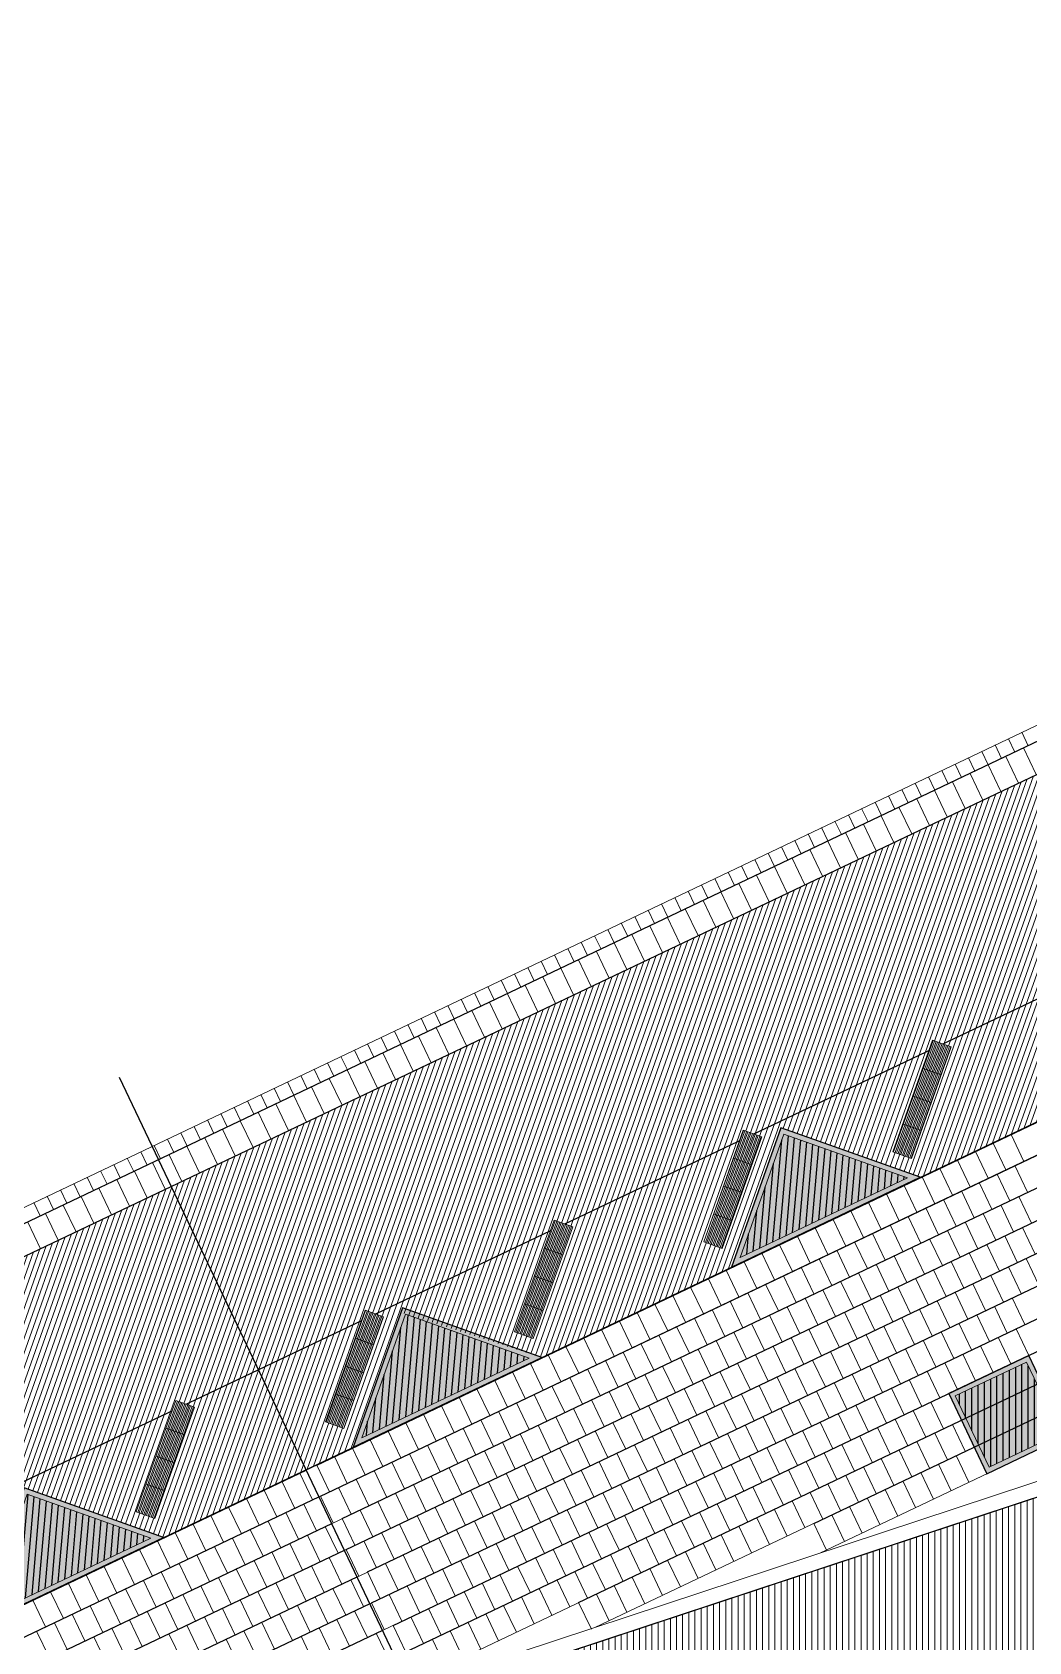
# Model space of a CAD drawing. Header units: metres. Extents: x 679599 to 680028, y 2748524 to 2748840.
# Drawn here: x 679664.55 to 679684.77, y 2748690.66 to 2748723.31 of the extents above; entities that cross this region are included whole.
import ezdxf

# ---------------------------------------------------------------- set-up
doc = ezdxf.new("R2010")
doc.units = ezdxf.units.M
doc.header["$LTSCALE"] = 5
doc.layers.add('00-AUX', color=2, linetype='Continuous', plot=False)
doc.layers.add('00-AUX Tree Pit', color=2, linetype='Continuous', plot=False)
for name, color, linetype, lineweight, plot in [('02-L-B-Barrier Curb', 210, 'Continuous', 5, False), ('02-L-B-Channel', 140, 'Continuous', 5, False), ('02-L-B-Curb', 11, 'Continuous', 5, False)]:
    doc.layers.add(name, color=color, linetype=linetype, lineweight=lineweight, plot=plot)
doc.layers.add('02-L-B-Flat Bar', color=181, linetype='Continuous', lineweight=5)
doc.layers.add('04-BK-Tree Pit', color=6, linetype='Continuous', lineweight=5)
for name, color, linetype, lineweight, true_color in [('02-L-Joints-Paviment_07_Precast Concrete Blocks 60X40', 7, 'Continuous', 5, 0x999999), ('03-TR-Pavement_02_Sealed Gravel', 7, 'Continuous', 5, 0x38321e), ('03-TR-Pavement_07_Precast Concrete Blocks 20X10', 7, 'Continuous', 5, 0x999999), ('03-TR-Pavement_07_Precast Concrete Blocks 60X40', 7, 'Continuous', 5, 0x999999), ('03-TR-Pavement_07_Precast irregular Concrete Blocks', 7, 'Continuous', 5, 0xb3b3b3)]:
    doc.layers.add(name, color=color, linetype=linetype, lineweight=lineweight, true_color=true_color)
doc.layers.add('03-TR-Tree Pit_Green', color=46, linetype='Continuous')
doc.layers.add('03-TR-Tree Pit_White', color=7, linetype='Continuous', true_color=0xfcfcfc)

# ---------------------------------------------------------------- blocks, each defined once
blk = doc.blocks.new('*U5')
at = {"layer": '02-L-B-Channel'}
blk.add_lwpolyline([(0, 0), (0, -0.3)], dxfattribs=at)
blk = doc.blocks.new('*U6')
at = {"layer": '02-L-B-Channel', "color": 0, "linetype": 'ByBlock', "lineweight": -2, "transparency": 16777216, "rotation": 25.44812428929673}
for p in [(679684.09, 2748708.853), (679684.361, 2748708.981), (679684.632, 2748709.11), (679683.549, 2748708.595), (679683.819, 2748708.724), (679682.736, 2748708.208), (679683.007, 2748708.337), (679683.278, 2748708.466), (679682.194, 2748707.95), (679682.465, 2748708.079), (679681.381, 2748707.563), (679681.652, 2748707.692), (679681.923, 2748707.821), (679680.84, 2748707.306), (679681.111, 2748707.435), (679680.027, 2748706.919), (679680.298, 2748707.048), (679680.569, 2748707.177), (679679.214, 2748706.532), (679679.485, 2748706.661), (679679.756, 2748706.79), (679678.673, 2748706.274), (679678.943, 2748706.403), (679677.86, 2748705.888), (679678.131, 2748706.017), (679678.402, 2748706.145), (679677.318, 2748705.63), (679677.589, 2748705.759), (679676.505, 2748705.243), (679676.776, 2748705.372), (679677.047, 2748705.501), (679675.964, 2748704.985), (679676.234, 2748705.114), (679675.151, 2748704.599), (679675.422, 2748704.727), (679675.693, 2748704.856), (679674.609, 2748704.341), (679674.88, 2748704.47), (679673.796, 2748703.954), (679674.067, 2748704.083), (679674.338, 2748704.212), (679673.255, 2748703.696), (679673.526, 2748703.825), (679672.442, 2748703.309), (679672.713, 2748703.438), (679672.984, 2748703.567), (679671.9, 2748703.052), (679672.171, 2748703.181), (679671.088, 2748702.665), (679671.358, 2748702.794), (679671.629, 2748702.923), (679670.546, 2748702.407), (679670.817, 2748702.536), (679669.733, 2748702.02), (679670.004, 2748702.149), (679670.275, 2748702.278), (679668.92, 2748701.634), (679669.191, 2748701.763), (679669.462, 2748701.891), (679668.379, 2748701.376), (679668.649, 2748701.505), (679667.566, 2748700.989), (679667.837, 2748701.118), (679668.108, 2748701.247), (679667.024, 2748700.731), (679667.295, 2748700.86), (679666.211, 2748700.345), (679666.482, 2748700.474), (679666.753, 2748700.602), (679665.67, 2748700.087), (679665.941, 2748700.216), (679664.857, 2748699.7), (679665.128, 2748699.829), (679665.399, 2748699.958), (679664.586, 2748699.571)]:
    blk.add_blockref('*U5', p, dxfattribs=at)
blk = doc.blocks.new('Alcorque Parking 8m2')
at = {"layer": '03-TR-Tree Pit_Green', "ltscale": 0.3}
h = blk.add_hatch(dxfattribs=at)
h.set_pattern_fill('ANSI31', color=256, scale=0.04, angle=40)
h.set_pattern_definition([(85, (-679726.04474, -2748720.75428), (-0.1265167266577, 0.011068779329), [])])
h.paths.add_polyline_path([(-1.079, -0.384), (2.316, 1.231), (-0.189, 2.121)])
at = {"layer": '03-TR-Tree Pit_White'}
h = blk.add_hatch(color=256, dxfattribs=at)
h.dxf.hatch_style = 1
h.paths.add_polyline_path([(-1.254, -0.578), (2.577, 1.245), (-0.25, 2.249)])
at = {"layer": '02-L-B-Curb'}
blk.add_lwpolyline([(2.577, 1.245), (-0.25, 2.249), (-1.254, -0.578)], close=True, dxfattribs=at)
at = {"layer": '02-L-B-Curb', "color": 6}
blk.add_lwpolyline([(2.316, 1.231), (-0.189, 2.121), (-1.079, -0.384)], close=True, dxfattribs=at)
blk = doc.blocks.new('Escocell Quadrat')
at = {"layer": '03-TR-Tree Pit_Green'}
h = blk.add_hatch(dxfattribs=at)
h.set_pattern_fill('ANSI31', color=256, scale=0.04, angle=19.5514)
h.set_pattern_definition([(64.551379247, (-1794786.01457, -2189831.7944), (-0.114677314033, 0.0545720958565), [])])
h.paths.add_polyline_path([(-1.159, 0.359), (-2.759, 0.359), (-2.759, -1.241), (-1.159, -1.241)])
at = {"layer": '03-TR-Tree Pit_White'}
h = blk.add_hatch(color=256, dxfattribs=at)
h.dxf.hatch_style = 1
h.paths.add_polyline_path([(-2.859, 0.459), (-1.059, 0.459), (-1.059, -1.341), (-2.859, -1.341)])
at = {"ltscale": 0.3}
blk.add_lwpolyline([(-2.759, -1.241), (-1.159, -1.241), (-1.159, 0.359), (-2.759, 0.359)], close=True, dxfattribs=at)
at = {"layer": '02-L-B-Curb', "ltscale": 0.3}
blk.add_lwpolyline([(-2.859, -1.341), (-1.059, -1.341), (-1.059, 0.459), (-2.859, 0.459)], close=True, dxfattribs=at)
blk = doc.blocks.new('*U41')
at = {"layer": '02-L-Joints-Paviment_07_Precast Concrete Blocks 60X40'}
blk.add_lwpolyline([(0, 0), (0, 0.599)], dxfattribs=at)
blk = doc.blocks.new('*U42')
at = {"layer": '02-L-Joints-Paviment_07_Precast Concrete Blocks 60X40', "color": 0, "linetype": 'ByBlock', "lineweight": -2, "transparency": 16777216, "rotation": 25.44810013302484}
for p in [(679667.247, 2748699.841), (679666.525, 2748699.497), (679666.886, 2748699.669), (679665.802, 2748699.153), (679666.163, 2748699.325), (679665.08, 2748698.809), (679665.441, 2748698.981), (679664.719, 2748698.637)]:
    blk.add_blockref('*U41', p, dxfattribs=at)
blk = doc.blocks.new('*U43')
at = {"layer": '02-L-Joints-Paviment_07_Precast Concrete Blocks 60X40'}
blk.add_lwpolyline([(0, -0.599), (0, 0)], dxfattribs=at)
blk = doc.blocks.new('*U44')
at = {"layer": '02-L-Joints-Paviment_07_Precast Concrete Blocks 60X40', "color": 0, "linetype": 'ByBlock', "lineweight": -2, "transparency": 16777216, "rotation": 205.4481703790926}
for p in [(679685.285, 2748708.424), (679685.646, 2748708.596), (679684.563, 2748708.081), (679684.924, 2748708.253), (679683.84, 2748707.737), (679684.202, 2748707.909), (679683.118, 2748707.393), (679683.479, 2748707.565), (679682.396, 2748707.049), (679682.757, 2748707.221), (679681.673, 2748706.706), (679682.035, 2748706.878), (679680.951, 2748706.362), (679681.312, 2748706.534), (679680.229, 2748706.018), (679680.59, 2748706.19), (679679.506, 2748705.674), (679679.867, 2748705.846), (679679.145, 2748705.503), (679678.423, 2748705.159), (679678.784, 2748705.331), (679677.7, 2748704.815), (679678.061, 2748704.987), (679676.978, 2748704.471), (679677.339, 2748704.643), (679676.256, 2748704.127), (679676.617, 2748704.299), (679675.533, 2748703.784), (679675.894, 2748703.956), (679674.811, 2748703.44), (679675.172, 2748703.612), (679674.088, 2748703.096), (679674.45, 2748703.268), (679673.366, 2748702.752), (679673.727, 2748702.924), (679672.644, 2748702.409), (679673.005, 2748702.581), (679672.282, 2748702.237), (679671.56, 2748701.893), (679671.921, 2748702.065), (679670.838, 2748701.549), (679671.199, 2748701.721), (679670.115, 2748701.206), (679670.476, 2748701.377), (679669.393, 2748700.862), (679669.754, 2748701.034), (679668.671, 2748700.518), (679669.032, 2748700.69), (679667.948, 2748700.174), (679668.309, 2748700.346), (679667.587, 2748700.002)]:
    blk.add_blockref('*U43', p, dxfattribs=at)
blk = doc.blocks.new('Piece Parking')
blk.add_wipeout([(-1.7, 0.2), (-1.7, -0.2), (0.7, -0.2), (0.7, 0.2)])
at = {"layer": '03-TR-Pavement_07_Precast irregular Concrete Blocks'}
h = blk.add_hatch(dxfattribs=at)
h.set_pattern_fill('ANSI31', color=256, scale=0.01, angle=135)
h.paths.add_polyline_path([(-1.7, 0.2), (0.7, 0.2), (0.7, -0.2), (-1.7, -0.2)])
blk.add_lwpolyline([(-1.7, 0.2), (0.7, 0.2), (0.7, -0.2), (-1.7, -0.2)], close=True)
at = {"layer": '02-L-Joints-Paviment_07_Precast Concrete Blocks 60X40'}
for points in [[(-1.1, 0.2), (-1.1, -0.2)], [(-0.5, 0.2), (-0.5, -0.2)], [(0.1, 0.2), (0.1, -0.2)]]:
    blk.add_lwpolyline(points, dxfattribs=at)

msp = doc.modelspace()

# ---------------------------------------------------------------- hatches: boundary and pattern name
at = {"layer": '03-TR-Pavement_02_Sealed Gravel', "linetype": 'Continuous'}
h = msp.add_hatch(dxfattribs=at)
h.set_pattern_fill('ANSI31', color=256, scale=0.0393, angle=45)
h.set_pattern_definition([(90, (652974.11672, 2717198.73223), (-0.1247775, 0), [])])
h.paths.add_polyline_path([(679722.263, 2748703.307), (679726.603, 2748705.358), (679728.654, 2748701.019), (679724.315, 2748698.967)])
h.paths.add_polyline_path([(679741.598, 2748685.372), (679727.674, 2748707.713), (679672.412, 2748689.462), (679674.333, 2748683.624)])
at = {"layer": '03-TR-Pavement_07_Precast Concrete Blocks 20X10'}
h = msp.add_hatch(dxfattribs=at)
h.set_pattern_fill('ANSI31', color=256, scale=0.0315, angle=25.5)
h.set_pattern_definition([(70.5, (0, 0), (-0.094275932128, 0.033384858509), [])])
h.paths.add_polyline_path([(679608.734, 2748671.996), (679610.533, 2748668.217), (679613.436, 2748667.186), (679617.336, 2748669.041), (679618.34, 2748671.868), (679621.167, 2748670.864), (679625.012, 2748672.694), (679626.016, 2748675.521), (679628.843, 2748674.517), (679632.688, 2748676.347), (679633.692, 2748679.174), (679636.52, 2748678.17), (679640.357, 2748679.996), (679641.368, 2748682.826), (679644.195, 2748681.823), (679648.039, 2748683.652), (679649.01, 2748686.385), (679649.043, 2748686.478), (679651.87, 2748685.474), (679655.715, 2748687.304), (679656.718, 2748690.131), (679659.546, 2748689.127), (679663.39, 2748690.957), (679664.394, 2748693.783), (679667.221, 2748692.78), (679671.065, 2748694.609), (679672.035, 2748697.341), (679674.896, 2748696.432), (679678.74, 2748698.261), (679679.745, 2748701.088), (679682.572, 2748700.084), (679686.415, 2748701.913), (679687.445, 2748704.817), (679685.646, 2748708.596)])

# ---------------------------------------------------------------- linework, layer by layer
at = {"layer": '00-AUX'}
for points in [[(679670.326, 2748694.247), (679906.736, 2748806.746)], [(679670.403, 2748693.619), (679906.813, 2748806.118)], [(679670.841, 2748693.163), (679907.252, 2748805.663)], [(679670.919, 2748692.536), (679907.329, 2748805.035)], [(679671.357, 2748692.08), (679907.767, 2748804.579)], [(679671.434, 2748691.452), (679907.845, 2748803.951)], [(679671.873, 2748690.996), (679908.283, 2748803.495)], [(679671.95, 2748690.369), (679908.36, 2748802.868)], [(679675.639, 2748691.46), (679908.831, 2748802.427)], [(679680.412, 2748693.066), (679908.864, 2748801.779)], [(679686.263, 2748709.554), (679607.708, 2748672.171)], [(679667.374, 2748699.901), (679685.646, 2748708.596)], [(679613.667, 2748669.787), (679687.351, 2748704.85)], [(679608.734, 2748671.997), (679667.374, 2748699.901)], [(679602.439, 2748661.942), (679670.113, 2748694.146)], [(679602.878, 2748661.487), (679670.371, 2748693.604)], [(679602.956, 2748660.859), (679670.63, 2748693.063)], [(679603.396, 2748660.404), (679670.889, 2748692.521)], [(679603.474, 2748659.776), (679671.147, 2748691.98)], [(679603.913, 2748659.321), (679671.406, 2748691.438)], [(679603.991, 2748658.694), (679671.664, 2748690.897)]]:
    msp.add_lwpolyline(points, dxfattribs=at)
at = {"layer": '00-AUX', "ltscale": 0.3}
msp.add_lwpolyline([(679727.674, 2748707.713), (679741.598, 2748685.372), (679674.336, 2748683.624), (679672.413, 2748689.46)], close=True, dxfattribs=at)
at = {"layer": '00-AUX', "color": 3}
msp.add_lwpolyline([(679672.221, 2748689.714), (679666.325, 2748702.106)], dxfattribs=at)
at = {"layer": '00-AUX Tree Pit'}
for points in [[(679682.57, 2748700.085), (679679.743, 2748701.089), (679678.739, 2748698.262)], [(679674.895, 2748696.432), (679672.068, 2748697.436), (679671.064, 2748694.609)], [(679667.219, 2748692.78), (679664.392, 2748693.784), (679663.388, 2748690.957)]]:
    msp.add_lwpolyline(points, close=True, dxfattribs=at)
at = {"layer": '00-AUX Tree Pit', "ltscale": 0.3}
msp.add_lwpolyline([(679683.92, 2748694.071), (679685.546, 2748694.845), (679684.772, 2748696.47), (679683.147, 2748695.697)], close=True, dxfattribs=at)
at = {"layer": '02-L-B-Channel'}
msp.add_lwpolyline([(679958.866, 2748839.608), (679599.301, 2748668.504)], dxfattribs=at)
msp.add_lwpolyline([(679672.221, 2748689.714), (679727.609, 2748708.007), (679727.772, 2748707.745), (679672.316, 2748689.429)], close=True, dxfattribs=at)
at = {"layer": '02-L-B-Flat Bar'}
msp.add_lwpolyline([(679613.436, 2748667.186), (679686.413, 2748701.912)], dxfattribs=at)
at = {"layer": '02-L-Joints-Paviment_07_Precast Concrete Blocks 60X40'}
for p, q in [((679667.587, 2748700.002), (679685.646, 2748708.596)), ((679608.734, 2748671.996), (679667.374, 2748699.901))]:
    msp.add_line(p, q, dxfattribs=at)
for points in [[(679684.051, 2748700.778), (679684.309, 2748700.236)], [(679684.412, 2748700.95), (679684.67, 2748700.408)], [(679683.329, 2748700.435), (679683.586, 2748699.893)], [(679683.69, 2748700.606), (679683.948, 2748700.065)], [(679682.606, 2748700.091), (679682.864, 2748699.549)], [(679682.967, 2748700.263), (679683.225, 2748699.721)], [(679684.128, 2748700.151), (679684.386, 2748699.609)], [(679684.489, 2748700.322), (679684.747, 2748699.781)], [(679681.884, 2748699.747), (679682.142, 2748699.205)], [(679682.245, 2748699.919), (679682.503, 2748699.377)], [(679683.406, 2748699.807), (679683.664, 2748699.265)], [(679683.767, 2748699.979), (679684.025, 2748699.437)], [(679684.567, 2748699.695), (679684.824, 2748699.153)], [(679681.161, 2748699.403), (679681.419, 2748698.861)], [(679681.523, 2748699.575), (679681.78, 2748699.033)], [(679682.683, 2748699.463), (679682.941, 2748698.921)], [(679683.045, 2748699.635), (679683.302, 2748699.093)], [(679683.844, 2748699.351), (679684.102, 2748698.809)], [(679684.205, 2748699.523), (679684.463, 2748698.981)], [(679680.439, 2748699.06), (679680.697, 2748698.518)], [(679680.8, 2748699.231), (679681.058, 2748698.69)], [(679681.961, 2748699.119), (679682.219, 2748698.578)], [(679682.322, 2748699.291), (679682.58, 2748698.749)], [(679683.483, 2748699.179), (679683.741, 2748698.637)], [(679684.644, 2748699.067), (679684.902, 2748698.525)], [(679679.717, 2748698.716), (679679.975, 2748698.174)], [(679680.078, 2748698.888), (679680.336, 2748698.346)], [(679681.239, 2748698.776), (679681.497, 2748698.234)], [(679681.6, 2748698.947), (679681.858, 2748698.406)], [(679682.761, 2748698.835), (679683.019, 2748698.294)], [(679683.122, 2748699.007), (679683.38, 2748698.465)], [(679683.921, 2748698.723), (679684.179, 2748698.181)], [(679684.283, 2748698.895), (679684.54, 2748698.353)], [(679678.994, 2748698.372), (679679.252, 2748697.83)], [(679679.356, 2748698.544), (679679.613, 2748698.002)], [(679680.516, 2748698.432), (679680.774, 2748697.89)], [(679680.878, 2748698.604), (679681.135, 2748698.062)], [(679682.038, 2748698.492), (679682.296, 2748697.95)], [(679682.4, 2748698.663), (679682.657, 2748698.122)], [(679683.199, 2748698.379), (679683.457, 2748697.838)], [(679683.56, 2748698.551), (679683.818, 2748698.01)], [(679684.721, 2748698.439), (679684.979, 2748697.897)], [(679678.633, 2748698.2), (679678.891, 2748697.658)], [(679679.794, 2748698.088), (679680.052, 2748697.546)], [(679680.155, 2748698.26), (679680.413, 2748697.718)], [(679681.316, 2748698.148), (679681.574, 2748697.606)], [(679681.677, 2748698.32), (679681.935, 2748697.778)], [(679682.838, 2748698.208), (679683.096, 2748697.666)], [(679683.999, 2748698.096), (679684.257, 2748697.554)], [(679684.36, 2748698.267), (679684.618, 2748697.726)], [(679677.911, 2748697.856), (679678.169, 2748697.315)], [(679678.272, 2748698.028), (679678.53, 2748697.486)], [(679679.072, 2748697.744), (679679.329, 2748697.202)], [(679679.433, 2748697.916), (679679.691, 2748697.374)], [(679680.594, 2748697.804), (679680.851, 2748697.262)], [(679680.955, 2748697.976), (679681.213, 2748697.434)], [(679682.116, 2748697.864), (679682.373, 2748697.322)], [(679682.477, 2748698.036), (679682.735, 2748697.494)], [(679683.276, 2748697.752), (679683.534, 2748697.21)], [(679683.638, 2748697.924), (679683.895, 2748697.382)], [(679677.188, 2748697.513), (679677.446, 2748696.971)], [(679677.55, 2748697.684), (679677.807, 2748697.143)], [(679678.349, 2748697.401), (679678.607, 2748696.859)], [(679678.71, 2748697.572), (679678.968, 2748697.031)], [(679679.871, 2748697.46), (679680.129, 2748696.919)], [(679680.232, 2748697.632), (679680.49, 2748697.09)], [(679681.393, 2748697.52), (679681.651, 2748696.978)], [(679681.754, 2748697.692), (679682.012, 2748697.15)], [(679682.554, 2748697.408), (679682.812, 2748696.866)], [(679682.915, 2748697.58), (679683.173, 2748697.038)], [(679684.076, 2748697.468), (679684.334, 2748696.926)], [(679684.437, 2748697.64), (679684.695, 2748697.098)], [(679676.466, 2748697.169), (679676.724, 2748696.627)], [(679676.827, 2748697.341), (679677.085, 2748696.799)], [(679677.988, 2748697.229), (679678.246, 2748696.687)], [(679679.149, 2748697.117), (679679.407, 2748696.575)], [(679679.51, 2748697.288), (679679.768, 2748696.747)], [(679680.671, 2748697.176), (679680.929, 2748696.635)], [(679681.032, 2748697.348), (679681.29, 2748696.806)], [(679681.832, 2748697.064), (679682.089, 2748696.522)], [(679682.193, 2748697.236), (679682.451, 2748696.694)], [(679683.354, 2748697.124), (679683.611, 2748696.582)], [(679683.715, 2748697.296), (679683.973, 2748696.754)], [(679675.744, 2748696.825), (679676.001, 2748696.283)], [(679676.105, 2748696.997), (679676.363, 2748696.455)], [(679677.266, 2748696.885), (679677.523, 2748696.343)], [(679677.627, 2748697.057), (679677.885, 2748696.515)], [(679678.426, 2748696.773), (679678.684, 2748696.231)], [(679678.788, 2748696.945), (679679.045, 2748696.403)], [(679679.948, 2748696.833), (679680.206, 2748696.291)], [(679680.31, 2748697.004), (679680.567, 2748696.463)], [(679681.47, 2748696.892), (679681.728, 2748696.351)], [(679682.631, 2748696.78), (679682.889, 2748696.238)], [(679682.992, 2748696.952), (679683.25, 2748696.41)], [(679684.153, 2748696.84), (679684.411, 2748696.298)], [(679684.514, 2748697.012), (679684.772, 2748696.47)], [(679675.021, 2748696.481), (679675.279, 2748695.94)], [(679675.382, 2748696.653), (679675.64, 2748696.111)], [(679676.543, 2748696.541), (679676.801, 2748695.999)], [(679676.904, 2748696.713), (679677.162, 2748696.171)], [(679677.704, 2748696.429), (679677.962, 2748695.887)], [(679678.065, 2748696.601), (679678.323, 2748696.059)], [(679679.226, 2748696.489), (679679.484, 2748695.947)], [(679679.587, 2748696.661), (679679.845, 2748696.119)], [(679680.748, 2748696.549), (679681.006, 2748696.007)], [(679681.109, 2748696.72), (679681.367, 2748696.179)], [(679681.909, 2748696.437), (679682.167, 2748695.895)], [(679682.27, 2748696.608), (679682.528, 2748696.067)], [(679683.431, 2748696.496), (679683.689, 2748695.955)], [(679683.792, 2748696.668), (679684.05, 2748696.126)], [(679674.299, 2748696.138), (679674.557, 2748695.596)], [(679674.66, 2748696.309), (679674.918, 2748695.768)], [(679675.821, 2748696.197), (679676.079, 2748695.656)], [(679676.182, 2748696.369), (679676.44, 2748695.827)], [(679676.982, 2748696.085), (679677.239, 2748695.543)], [(679677.343, 2748696.257), (679677.601, 2748695.715)], [(679678.504, 2748696.145), (679678.761, 2748695.603)], [(679678.865, 2748696.317), (679679.123, 2748695.775)], [(679680.026, 2748696.205), (679680.283, 2748695.663)], [(679680.387, 2748696.377), (679680.645, 2748695.835)], [(679681.186, 2748696.093), (679681.444, 2748695.551)], [(679681.548, 2748696.265), (679681.805, 2748695.723)], [(679682.708, 2748696.153), (679682.966, 2748695.611)], [(679683.07, 2748696.324), (679683.327, 2748695.783)], [(679673.576, 2748695.794), (679673.834, 2748695.252)], [(679673.938, 2748695.966), (679674.196, 2748695.424)], [(679675.098, 2748695.854), (679675.356, 2748695.312)], [(679675.46, 2748696.025), (679675.717, 2748695.484)], [(679676.62, 2748695.913), (679676.878, 2748695.372)], [(679677.781, 2748695.801), (679678.039, 2748695.26)], [(679678.142, 2748695.973), (679678.4, 2748695.431)], [(679679.303, 2748695.861), (679679.561, 2748695.319)], [(679679.664, 2748696.033), (679679.922, 2748695.491)], [(679680.825, 2748695.921), (679681.083, 2748695.379)], [(679681.986, 2748695.809), (679682.244, 2748695.267)], [(679682.347, 2748695.981), (679682.605, 2748695.439)], [(679672.854, 2748695.45), (679673.112, 2748694.908)], [(679673.215, 2748695.622), (679673.473, 2748695.08)], [(679674.376, 2748695.51), (679674.634, 2748694.968)], [(679674.737, 2748695.682), (679674.995, 2748695.14)], [(679675.898, 2748695.57), (679676.156, 2748695.028)], [(679676.259, 2748695.742), (679676.517, 2748695.2)], [(679677.059, 2748695.458), (679677.317, 2748694.916)], [(679677.42, 2748695.629), (679677.678, 2748695.088)], [(679678.581, 2748695.517), (679678.839, 2748694.976)], [(679678.942, 2748695.689), (679679.2, 2748695.147)], [(679680.103, 2748695.577), (679680.361, 2748695.035)], [(679680.464, 2748695.749), (679680.722, 2748695.207)], [(679681.264, 2748695.465), (679681.521, 2748694.923)], [(679681.625, 2748695.637), (679681.883, 2748695.095)], [(679682.786, 2748695.525), (679683.043, 2748694.983)], [(679672.132, 2748695.106), (679672.39, 2748694.565)], [(679672.493, 2748695.278), (679672.751, 2748694.736)], [(679673.654, 2748695.166), (679673.912, 2748694.624)], [(679674.015, 2748695.338), (679674.273, 2748694.796)], [(679675.176, 2748695.226), (679675.434, 2748694.684)], [(679675.537, 2748695.398), (679675.795, 2748694.856)], [(679676.336, 2748695.114), (679676.594, 2748694.572)], [(679676.698, 2748695.286), (679676.955, 2748694.744)], [(679677.858, 2748695.174), (679678.116, 2748694.632)], [(679678.22, 2748695.345), (679678.477, 2748694.804)], [(679679.38, 2748695.233), (679679.638, 2748694.692)], [(679679.742, 2748695.405), (679679.999, 2748694.863)], [(679680.541, 2748695.121), (679680.799, 2748694.58)], [(679680.902, 2748695.293), (679681.16, 2748694.751)], [(679682.063, 2748695.181), (679682.321, 2748694.639)], [(679682.424, 2748695.353), (679682.682, 2748694.811)], [(679671.771, 2748694.934), (679672.028, 2748694.393)], [(679672.931, 2748694.822), (679673.189, 2748694.281)], [(679673.293, 2748694.994), (679673.55, 2748694.452)], [(679674.453, 2748694.882), (679674.711, 2748694.34)], [(679674.815, 2748695.054), (679675.072, 2748694.512)], [(679675.975, 2748694.942), (679676.233, 2748694.4)], [(679677.136, 2748694.83), (679677.394, 2748694.288)], [(679677.497, 2748695.002), (679677.755, 2748694.46)], [(679678.658, 2748694.89), (679678.916, 2748694.348)], [(679679.019, 2748695.061), (679679.277, 2748694.52)], [(679679.819, 2748694.778), (679680.077, 2748694.236)], [(679680.18, 2748694.949), (679680.438, 2748694.408)], [(679681.341, 2748694.837), (679681.599, 2748694.296)], [(679681.702, 2748695.009), (679681.96, 2748694.467)], [(679682.863, 2748694.897), (679683.121, 2748694.355)], [(679683.224, 2748695.069), (679683.482, 2748694.527)], [(679671.048, 2748694.591), (679671.306, 2748694.049)], [(679671.409, 2748694.763), (679671.667, 2748694.221)], [(679672.209, 2748694.479), (679672.467, 2748693.937)], [(679672.57, 2748694.65), (679672.828, 2748694.109)], [(679673.731, 2748694.538), (679673.989, 2748693.997)], [(679674.092, 2748694.71), (679674.35, 2748694.168)], [(679675.253, 2748694.598), (679675.511, 2748694.056)], [(679675.614, 2748694.77), (679675.872, 2748694.228)], [(679676.414, 2748694.486), (679676.672, 2748693.944)], [(679676.775, 2748694.658), (679677.033, 2748694.116)], [(679677.936, 2748694.546), (679678.194, 2748694.004)], [(679678.297, 2748694.718), (679678.555, 2748694.176)], [(679679.458, 2748694.606), (679679.715, 2748694.064)], [(679680.618, 2748694.494), (679680.876, 2748693.952)], [(679680.98, 2748694.665), (679681.237, 2748694.124)], [(679682.14, 2748694.553), (679682.398, 2748694.012)], [(679682.502, 2748694.725), (679682.759, 2748694.183)], [(679670.326, 2748694.247), (679670.584, 2748693.705)], [(679670.687, 2748694.419), (679670.945, 2748693.877)], [(679671.487, 2748694.135), (679671.744, 2748693.593)], [(679671.848, 2748694.307), (679672.106, 2748693.765)], [(679673.009, 2748694.195), (679673.266, 2748693.653)], [(679673.37, 2748694.367), (679673.628, 2748693.825)], [(679674.531, 2748694.254), (679674.788, 2748693.713)], [(679674.892, 2748694.426), (679675.15, 2748693.885)], [(679675.691, 2748694.142), (679675.949, 2748693.601)], [(679676.053, 2748694.314), (679676.31, 2748693.772)], [(679677.213, 2748694.202), (679677.471, 2748693.66)], [(679677.575, 2748694.374), (679677.832, 2748693.832)], [(679678.735, 2748694.262), (679678.993, 2748693.72)], [(679679.096, 2748694.434), (679679.354, 2748693.892)], [(679679.896, 2748694.15), (679680.154, 2748693.608)], [(679680.257, 2748694.322), (679680.515, 2748693.78)], [(679681.418, 2748694.21), (679681.676, 2748693.668)], [(679681.779, 2748694.381), (679682.037, 2748693.84)], [(679682.94, 2748694.269), (679683.198, 2748693.728)], [(679683.301, 2748694.441), (679683.559, 2748693.899)], [(679669.621, 2748693.911), (679669.879, 2748693.37)], [(679669.982, 2748694.083), (679670.24, 2748693.542)], [(679671.125, 2748693.963), (679671.383, 2748693.421)], [(679672.286, 2748693.851), (679672.544, 2748693.309)], [(679672.647, 2748694.023), (679672.905, 2748693.481)], [(679673.808, 2748693.911), (679674.066, 2748693.369)], [(679674.169, 2748694.083), (679674.427, 2748693.541)], [(679674.969, 2748693.799), (679675.227, 2748693.257)], [(679675.33, 2748693.97), (679675.588, 2748693.429)], [(679676.491, 2748693.858), (679676.749, 2748693.317)], [(679676.852, 2748694.03), (679677.11, 2748693.488)], [(679678.013, 2748693.918), (679678.271, 2748693.376)], [(679678.374, 2748694.09), (679678.632, 2748693.548)], [(679679.174, 2748693.806), (679679.432, 2748693.264)], [(679679.535, 2748693.978), (679679.793, 2748693.436)], [(679680.696, 2748693.866), (679680.954, 2748693.324)], [(679681.057, 2748694.038), (679681.315, 2748693.496)], [(679682.218, 2748693.926), (679682.475, 2748693.384)], [(679682.579, 2748694.098), (679682.837, 2748693.556)], [(679668.898, 2748693.568), (679669.157, 2748693.026)], [(679669.259, 2748693.74), (679669.518, 2748693.198)], [(679670.403, 2748693.619), (679670.661, 2748693.077)], [(679670.764, 2748693.791), (679671.022, 2748693.249)], [(679671.564, 2748693.507), (679671.822, 2748692.965)], [(679671.925, 2748693.679), (679672.183, 2748693.137)], [(679673.086, 2748693.567), (679673.344, 2748693.025)], [(679673.447, 2748693.739), (679673.705, 2748693.197)], [(679674.608, 2748693.627), (679674.866, 2748693.085)], [(679675.769, 2748693.515), (679676.026, 2748692.973)], [(679676.13, 2748693.686), (679676.388, 2748693.145)], [(679677.291, 2748693.574), (679677.548, 2748693.033)], [(679677.652, 2748693.746), (679677.91, 2748693.204)], [(679678.813, 2748693.634), (679679.07, 2748693.092)], [(679679.973, 2748693.522), (679680.231, 2748692.98)], [(679680.334, 2748693.694), (679680.592, 2748693.152)], [(679681.495, 2748693.582), (679681.753, 2748693.04)], [(679681.856, 2748693.754), (679682.114, 2748693.212)], [(679668.176, 2748693.224), (679668.434, 2748692.682)], [(679668.537, 2748693.396), (679668.796, 2748692.854)], [(679669.699, 2748693.284), (679669.957, 2748692.743)], [(679670.06, 2748693.456), (679670.318, 2748692.914)], [(679670.841, 2748693.163), (679671.099, 2748692.622)], [(679671.203, 2748693.335), (679671.46, 2748692.793)], [(679672.363, 2748693.223), (679672.621, 2748692.681)], [(679672.725, 2748693.395), (679672.982, 2748692.853)], [(679673.885, 2748693.283), (679674.143, 2748692.741)], [(679674.247, 2748693.455), (679674.504, 2748692.913)], [(679675.046, 2748693.171), (679675.304, 2748692.629)], [(679675.407, 2748693.343), (679675.665, 2748692.801)], [(679676.568, 2748693.231), (679676.826, 2748692.689)], [(679676.929, 2748693.403), (679677.187, 2748692.861)], [(679678.09, 2748693.29), (679678.348, 2748692.749)], [(679678.451, 2748693.462), (679678.709, 2748692.921)], [(679679.251, 2748693.178), (679679.509, 2748692.637)], [(679679.612, 2748693.35), (679679.87, 2748692.808)], [(679680.773, 2748693.238), (679681.031, 2748692.696)], [(679681.134, 2748693.41), (679681.392, 2748692.868)], [(679667.454, 2748692.88), (679667.712, 2748692.339)], [(679667.815, 2748693.052), (679668.073, 2748692.511)], [(679668.976, 2748692.94), (679669.235, 2748692.399)], [(679669.337, 2748693.112), (679669.596, 2748692.571)], [(679670.138, 2748692.829), (679670.396, 2748692.287)], [(679670.499, 2748693), (679670.758, 2748692.459)], [(679671.641, 2748692.879), (679671.899, 2748692.338)], [(679672.002, 2748693.051), (679672.26, 2748692.509)], [(679673.163, 2748692.939), (679673.421, 2748692.397)], [(679673.524, 2748693.111), (679673.782, 2748692.569)], [(679674.324, 2748692.827), (679674.582, 2748692.285)], [(679674.685, 2748692.999), (679674.943, 2748692.457)], [(679675.846, 2748692.887), (679676.104, 2748692.345)], [(679676.207, 2748693.059), (679676.465, 2748692.517)], [(679677.368, 2748692.947), (679677.626, 2748692.405)], [(679677.729, 2748693.119), (679677.987, 2748692.577)], [(679678.529, 2748692.835), (679678.786, 2748692.293)], [(679678.89, 2748693.006), (679679.148, 2748692.465)], [(679680.412, 2748693.066), (679680.67, 2748692.524)], [(679666.731, 2748692.536), (679666.99, 2748691.995)], [(679667.092, 2748692.708), (679667.351, 2748692.167)], [(679668.254, 2748692.597), (679668.512, 2748692.055)], [(679668.615, 2748692.768), (679668.874, 2748692.227)], [(679669.777, 2748692.657), (679670.035, 2748692.115)], [(679670.919, 2748692.536), (679671.176, 2748691.994)], [(679671.28, 2748692.708), (679671.538, 2748692.166)], [(679672.441, 2748692.595), (679672.698, 2748692.054)], [(679672.802, 2748692.767), (679673.06, 2748692.226)], [(679673.963, 2748692.655), (679674.22, 2748692.113)], [(679675.123, 2748692.543), (679675.381, 2748692.001)], [(679675.485, 2748692.715), (679675.742, 2748692.173)], [(679676.645, 2748692.603), (679676.903, 2748692.061)], [(679677.007, 2748692.775), (679677.264, 2748692.233)], [(679677.806, 2748692.491), (679678.064, 2748691.949)], [(679678.167, 2748692.663), (679678.425, 2748692.121)], [(679666.009, 2748692.193), (679666.267, 2748691.651)], [(679666.37, 2748692.364), (679666.629, 2748691.823)], [(679667.531, 2748692.253), (679667.79, 2748691.711)], [(679667.893, 2748692.425), (679668.151, 2748691.883)], [(679669.054, 2748692.313), (679669.313, 2748691.771)], [(679669.415, 2748692.485), (679669.674, 2748691.943)], [(679670.216, 2748692.201), (679670.474, 2748691.66)], [(679670.577, 2748692.373), (679670.836, 2748691.832)], [(679671.718, 2748692.252), (679671.976, 2748691.71)], [(679672.079, 2748692.424), (679672.337, 2748691.882)], [(679673.24, 2748692.311), (679673.498, 2748691.77)], [(679673.601, 2748692.483), (679673.859, 2748691.942)], [(679674.401, 2748692.199), (679674.659, 2748691.658)], [(679674.762, 2748692.371), (679675.02, 2748691.829)], [(679675.923, 2748692.259), (679676.181, 2748691.717)], [(679676.284, 2748692.431), (679676.542, 2748691.889)], [(679677.445, 2748692.319), (679677.703, 2748691.777)], [(679665.286, 2748691.849), (679665.545, 2748691.307)], [(679665.648, 2748692.021), (679665.906, 2748691.479)], [(679666.809, 2748691.909), (679667.068, 2748691.368)], [(679667.17, 2748692.081), (679667.429, 2748691.539)], [(679668.332, 2748691.969), (679668.59, 2748691.428)], [(679668.693, 2748692.141), (679668.952, 2748691.6)], [(679669.493, 2748691.857), (679669.752, 2748691.316)], [(679669.855, 2748692.029), (679670.113, 2748691.488)], [(679671.016, 2748691.918), (679671.275, 2748691.376)], [(679671.357, 2748692.08), (679671.615, 2748691.538)], [(679672.518, 2748691.968), (679672.776, 2748691.426)], [(679672.879, 2748692.14), (679673.137, 2748691.598)], [(679673.679, 2748691.856), (679673.936, 2748691.314)], [(679674.04, 2748692.027), (679674.298, 2748691.486)], [(679675.201, 2748691.915), (679675.458, 2748691.374)], [(679675.562, 2748692.087), (679675.82, 2748691.545)], [(679676.723, 2748691.975), (679676.98, 2748691.433)], [(679677.084, 2748692.147), (679677.342, 2748691.605)], [(679664.925, 2748691.677), (679665.184, 2748691.136)], [(679666.087, 2748691.565), (679666.345, 2748691.024)], [(679666.448, 2748691.737), (679666.706, 2748691.196)], [(679667.609, 2748691.625), (679667.868, 2748691.084)], [(679667.971, 2748691.797), (679668.229, 2748691.256)], [(679668.771, 2748691.514), (679669.03, 2748690.972)], [(679669.132, 2748691.686), (679669.391, 2748691.144)], [(679670.294, 2748691.574), (679670.552, 2748691.032)], [(679670.655, 2748691.746), (679670.913, 2748691.204)], [(679671.795, 2748691.624), (679672.053, 2748691.082)], [(679672.157, 2748691.796), (679672.414, 2748691.254)], [(679672.956, 2748691.512), (679673.214, 2748690.97)], [(679673.317, 2748691.684), (679673.575, 2748691.142)], [(679674.478, 2748691.572), (679674.736, 2748691.03)], [(679674.839, 2748691.744), (679675.097, 2748691.202)], [(679676, 2748691.631), (679676.258, 2748691.09)], [(679676.361, 2748691.803), (679676.619, 2748691.262)], [(679664.564, 2748691.505), (679664.823, 2748690.964)], [(679665.364, 2748691.221), (679665.623, 2748690.68)], [(679665.726, 2748691.393), (679665.984, 2748690.852)], [(679666.887, 2748691.282), (679667.146, 2748690.74)], [(679667.248, 2748691.454), (679667.507, 2748690.912)], [(679668.41, 2748691.342), (679668.668, 2748690.8)], [(679669.571, 2748691.23), (679669.83, 2748690.689)], [(679669.933, 2748691.402), (679670.191, 2748690.86)], [(679671.094, 2748691.29), (679671.353, 2748690.749)], [(679671.434, 2748691.452), (679671.692, 2748690.91)], [(679672.595, 2748691.34), (679672.853, 2748690.798)], [(679673.756, 2748691.228), (679674.014, 2748690.686)], [(679674.117, 2748691.4), (679674.375, 2748690.858)], [(679675.639, 2748691.46), (679675.897, 2748690.918)], [(679664.642, 2748690.878), (679664.901, 2748690.336)], [(679665.003, 2748691.05), (679665.262, 2748690.508)], [(679666.165, 2748690.938), (679666.423, 2748690.396)], [(679666.526, 2748691.11), (679666.784, 2748690.568)], [(679667.687, 2748690.998), (679667.946, 2748690.457)], [(679668.049, 2748691.17), (679668.307, 2748690.628)], [(679668.849, 2748690.886), (679669.108, 2748690.345)], [(679669.21, 2748691.058), (679669.469, 2748690.517)], [(679670.372, 2748690.946), (679670.63, 2748690.405)], [(679670.733, 2748691.118), (679670.991, 2748690.577)], [(679671.873, 2748690.996), (679672.131, 2748690.454)], [(679672.234, 2748691.168), (679672.492, 2748690.626)], [(679673.033, 2748690.884), (679673.291, 2748690.342)], [(679673.395, 2748691.056), (679673.652, 2748690.514)], [(679665.804, 2748690.766), (679666.062, 2748690.225)], [(679667.326, 2748690.826), (679667.585, 2748690.285)], [(679668.488, 2748690.714), (679668.746, 2748690.173)], [(679670.01, 2748690.775), (679670.269, 2748690.233)], [(679671.533, 2748690.835), (679671.792, 2748690.293)], [(679672.672, 2748690.712), (679672.93, 2748690.17)]]:
    msp.add_lwpolyline(points, dxfattribs=at)
at = {"layer": '03-TR-Pavement_07_Precast Concrete Blocks 60X40'}
for p, q in [((679602.439, 2748661.942), (679961.734, 2748832.918)), ((679602.698, 2748661.401), (679961.992, 2748832.376)), ((679602.956, 2748660.859), (679962.25, 2748831.835)), ((679603.215, 2748660.318), (679962.509, 2748831.293)), ((679603.474, 2748659.776), (679962.768, 2748830.752)), ((679603.732, 2748659.235), (679963.026, 2748830.21)), ((679603.991, 2748658.694), (679732.011, 2748719.614)), ((679664.567, 2748686.855), (679732.269, 2748719.072)), ((679680.533, 2748692.459), (679712.274, 2748707.564)), ((679664.825, 2748686.314), (679683.405, 2748695.155)), ((679675.969, 2748690.952), (679683.662, 2748694.613))]:
    msp.add_line(p, q, dxfattribs=at)

# ---------------------------------------------------------------- block references
at = {"layer": '02-L-B-Channel'}
msp.add_blockref('*U6', (0, 0), dxfattribs=at)
at = {"layer": '02-L-Joints-Paviment_07_Precast Concrete Blocks 60X40'}
for name in ['*U44', '*U42']:
    msp.add_blockref(name, (0, 0), dxfattribs=at)
at = {"layer": '04-BK-Tree Pit'}
for p in [(679679.993, 2748698.84), (679672.318, 2748695.187), (679664.642, 2748691.535)]:
    msp.add_blockref('Alcorque Parking 8m2', p, dxfattribs=at)
at = {"layer": '04-BK-Tree Pit', "rotation": 25.44862075299672}
msp.add_blockref('Escocell Quadrat', (679685.926, 2748696.511), dxfattribs=at)

# ---------------------------------------------------------------- next in the draw order: block references
at = {"layer": '02-L-B-Barrier Curb', "rotation": 70.43754181748571}
for p in [(679682.772, 2748702.138), (679678.934, 2748700.312), (679675.097, 2748698.486), (679671.259, 2748696.66), (679667.421, 2748694.833)]:
    msp.add_blockref('Piece Parking', p, dxfattribs=at)

doc.saveas('drawing.dxf')
